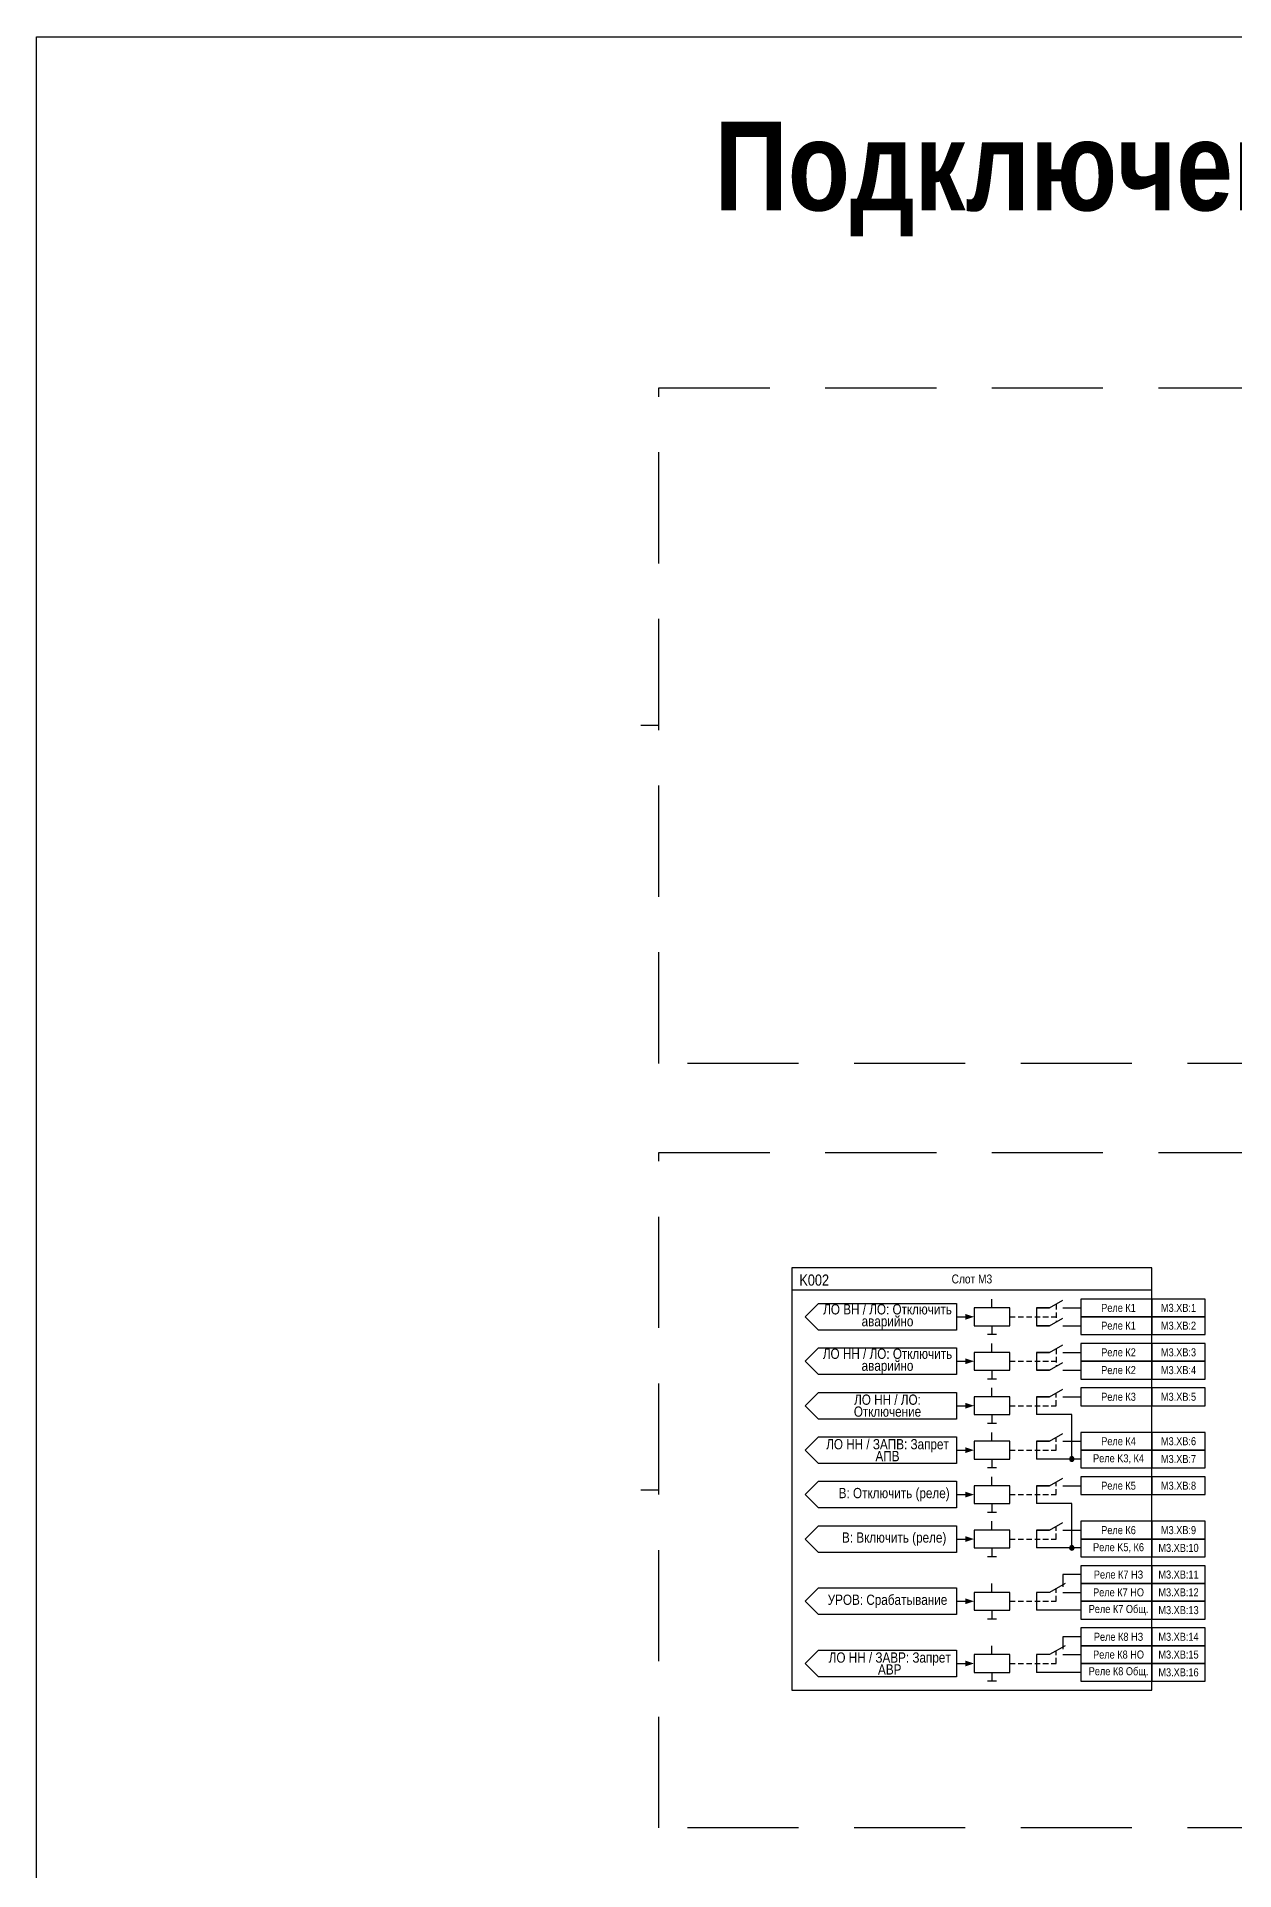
# Model space of a CAD drawing. Header units: millimetres. Extents: x 1491 to 6632, y -558 to 938.
# Drawn here: x 5169 to 5438.6, y 283.5 to 696 of the extents above; entities that cross this region are included whole.
import ezdxf
from ezdxf.enums import TextEntityAlignment as Align

# ---------------------------------------------------------------- set-up
doc = ezdxf.new("R2010")
doc.units = ezdxf.units.MM
doc.linetypes.add('штриховая2', pattern=[0.375, 0.25, -0.125])
doc.layers.add('_ОРЗ_0.3', color=7, linetype='Continuous', lineweight=30)
doc.layers.add('TEXT', color=7, linetype='Continuous', lineweight=25)
doc.layers.add('Основная', color=7, linetype='Continuous')
doc.styles.add('1.8_Gost_RD', font='ARIALN.TTF', dxfattribs={"height": 1.8})
doc.styles.add('2.5_Gost_RD', font='ARIALN.TTF', dxfattribs={"height": 2.5})
doc.styles.add('2.5_ISOCPEUR', font='isocpeur.ttf', dxfattribs={"width": 0.9, "height": 2.5})

# ---------------------------------------------------------------- blocks, each defined once
blk = doc.blocks.new('*U100')
at = {"layer": 'Основная', "color": 0}
blk.add_line((0, 0), (6, 3.43), dxfattribs=at)
blk = doc.blocks.new('*U191')
at = {"layer": 'Основная', "color": 0}
for p, q in [((-3, 0), (-9, 0)), ((9, 0), (3, 0))]:
    blk.add_line(p, q, dxfattribs=at)
at = {"layer": 'Основная', "ltscale": 0.25, "xscale": -1}
blk.add_blockref('*U100', (3, 0), dxfattribs=at)
at = {"layer": 'Основная', "style": '2.5_ISOCPEUR'}
for tag, p in [('ОУ', (-2, 10)), ('В1', (-14, 6)), ('В2', (-6, 4))]:
    blk.add_attdef(tag, text='', height=2.5, dxfattribs=at).set_placement(p, align=Align.MIDDLE_CENTER)
blk = doc.blocks.new('*U190')
at = {"layer": 'Основная', "color": 0}
for p, q in [((-3, 0), (-9, 0)), ((9, 0), (3, 0))]:
    blk.add_line(p, q, dxfattribs=at)
at = {"layer": 'Основная', "ltscale": 0.25, "xscale": -1}
blk.add_blockref('*U100', (3, 0), dxfattribs=at)
at = {"layer": 'Основная', "style": '2.5_ISOCPEUR'}
for tag, p in [('ОУ', (-2, 10)), ('В1', (-14, 6)), ('В2', (-6, 4))]:
    blk.add_attdef(tag, text='', height=2.5, dxfattribs=at).set_placement(p, align=Align.MIDDLE_CENTER)
blk = doc.blocks.new('Точка')
at = {"ltscale": 100}
h = blk.add_hatch(color=256, dxfattribs=at)
h.dxf.hatch_style = 1
edge = h.paths.add_edge_path()
edge.add_arc((0, 0), 0.5, 0, 360)
blk.add_circle((0, 0), 0.5, dxfattribs=at)
blk = doc.blocks.new('*U188')
at = {"layer": 'Основная', "color": 0}
for p, q in [((-3, 0), (-9, 0)), ((9, 0), (3, 0))]:
    blk.add_line(p, q, dxfattribs=at)
at = {"layer": 'Основная', "ltscale": 0.25, "xscale": -1}
blk.add_blockref('*U100', (3, 0), dxfattribs=at)
at = {"layer": 'Основная', "style": '2.5_ISOCPEUR'}
for tag, p in [('ОУ', (-2, 10)), ('В1', (-14, 6)), ('В2', (-6, 4))]:
    blk.add_attdef(tag, text='', height=2.5, dxfattribs=at).set_placement(p, align=Align.MIDDLE_CENTER)
blk = doc.blocks.new('*U189')
at = {"layer": 'Основная', "color": 0}
for p, q in [((-3, 0), (-9, 0)), ((9, 0), (3, 0))]:
    blk.add_line(p, q, dxfattribs=at)
at = {"layer": 'Основная', "ltscale": 0.25, "xscale": -1}
blk.add_blockref('*U100', (3, 0), dxfattribs=at)
at = {"layer": 'Основная', "style": '2.5_ISOCPEUR'}
for tag, p in [('ОУ', (-2, 10)), ('В1', (-14, 6)), ('В2', (-6, 4))]:
    blk.add_attdef(tag, text='', height=2.5, dxfattribs=at).set_placement(p, align=Align.MIDDLE_CENTER)
blk = doc.blocks.new('*U185')
at = {"layer": 'Основная', "color": 0}
for p, q in [((-3, 0), (-9, 0)), ((9, 0), (3, 0))]:
    blk.add_line(p, q, dxfattribs=at)
at = {"layer": 'Основная', "ltscale": 0.25, "xscale": -1}
blk.add_blockref('*U100', (3, 0), dxfattribs=at)
at = {"layer": 'Основная', "style": '2.5_ISOCPEUR'}
for tag, p in [('ОУ', (-2, 10)), ('В1', (-14, 6)), ('В2', (-6, 4))]:
    blk.add_attdef(tag, text='', height=2.5, dxfattribs=at).set_placement(p, align=Align.MIDDLE_CENTER)
blk = doc.blocks.new('*U186')
at = {"layer": 'Основная', "color": 0}
for p, q in [((-3, 0), (-9, 0)), ((9, 0), (3, 0))]:
    blk.add_line(p, q, dxfattribs=at)
at = {"layer": 'Основная', "ltscale": 0.25, "xscale": -1}
blk.add_blockref('*U100', (3, 0), dxfattribs=at)
at = {"layer": 'Основная', "style": '2.5_ISOCPEUR'}
for tag, p in [('ОУ', (-2, 10)), ('В1', (-14, 6)), ('В2', (-6, 4))]:
    blk.add_attdef(tag, text='', height=2.5, dxfattribs=at).set_placement(p, align=Align.MIDDLE_CENTER)
blk = doc.blocks.new('*U187')
at = {"layer": 'Основная', "color": 0}
for p, q in [((-3, 0), (-9, 0)), ((9, 0), (3, 0))]:
    blk.add_line(p, q, dxfattribs=at)
at = {"layer": 'Основная', "ltscale": 0.25, "xscale": -1}
blk.add_blockref('*U100', (3, 0), dxfattribs=at)
at = {"layer": 'Основная', "style": '2.5_ISOCPEUR'}
for tag, p in [('ОУ', (-2, 10)), ('В1', (-14, 6)), ('В2', (-6, 4))]:
    blk.add_attdef(tag, text='', height=2.5, dxfattribs=at).set_placement(p, align=Align.MIDDLE_CENTER)
blk = doc.blocks.new('*U182')
at = {"layer": 'Основная', "color": 0}
for p, q in [((-3, 0), (-9, 0)), ((9, 0), (3, 0))]:
    blk.add_line(p, q, dxfattribs=at)
at = {"layer": 'Основная', "ltscale": 0.25, "xscale": -1}
blk.add_blockref('*U100', (3, 0), dxfattribs=at)
at = {"layer": 'Основная', "style": '2.5_ISOCPEUR'}
for tag, p in [('ОУ', (-2, 10)), ('В1', (-14, 6)), ('В2', (-6, 4))]:
    blk.add_attdef(tag, text='', height=2.5, dxfattribs=at).set_placement(p, align=Align.MIDDLE_CENTER)
blk = doc.blocks.new('*U183')
at = {"ltscale": 0.25}
blk.add_line((0, 0), (3, 0), dxfattribs=at)
blk.add_lwpolyline([(2, 0, 1.3, 0, 0), (4, 0, 0, 0, 0)], format="xyseb", dxfattribs=at)
blk = doc.blocks.new('*U184')
at = {"ltscale": 0.25}
blk.add_line((0, 0), (3, 0), dxfattribs=at)
blk.add_lwpolyline([(2, 0, 1.3, 0, 0), (4, 0, 0, 0, 0)], format="xyseb", dxfattribs=at)
blk = doc.blocks.new('*U176')
at = {"ltscale": 0.25}
blk.add_line((0, 0), (3, 0), dxfattribs=at)
blk.add_lwpolyline([(2, 0, 1.3, 0, 0), (4, 0, 0, 0, 0)], format="xyseb", dxfattribs=at)
blk = doc.blocks.new('*U177')
at = {"ltscale": 0.25}
blk.add_line((0, 0), (3, 0), dxfattribs=at)
blk.add_lwpolyline([(2, 0, 1.3, 0, 0), (4, 0, 0, 0, 0)], format="xyseb", dxfattribs=at)
blk = doc.blocks.new('*U178')
at = {"ltscale": 0.25}
blk.add_line((0, 0), (3, 0), dxfattribs=at)
blk.add_lwpolyline([(2, 0, 1.3, 0, 0), (4, 0, 0, 0, 0)], format="xyseb", dxfattribs=at)
blk = doc.blocks.new('*U179')
at = {"ltscale": 0.25}
blk.add_line((0, 0), (3, 0), dxfattribs=at)
blk.add_lwpolyline([(2, 0, 1.3, 0, 0), (4, 0, 0, 0, 0)], format="xyseb", dxfattribs=at)
blk = doc.blocks.new('*U180')
at = {"ltscale": 0.25}
blk.add_line((0, 0), (3, 0), dxfattribs=at)
blk.add_lwpolyline([(2, 0, 1.3, 0, 0), (4, 0, 0, 0, 0)], format="xyseb", dxfattribs=at)
blk = doc.blocks.new('*U181')
at = {"ltscale": 0.25}
blk.add_line((0, 0), (3, 0), dxfattribs=at)
blk.add_lwpolyline([(2, 0, 1.3, 0, 0), (4, 0, 0, 0, 0)], format="xyseb", dxfattribs=at)

msp = doc.modelspace()

# ---------------------------------------------------------------- linework, layer by layer
at = {"ltscale": 100}
for p, q in [((5309, 541), (5305, 541)), ((5384, 410), (5384, 412)), ((5397, 410), (5394, 410)), ((5403, 410), (5404, 410)), ((5384, 406), (5384, 404)), ((5397, 406), (5394, 406)), ((5403, 406), (5404, 406)), ((5385, 404), (5383, 404)), ((5384, 400), (5384, 402)), ((5397, 400), (5394, 400)), ((5403, 400), (5404, 400)), ((5385, 394), (5383, 394)), ((5384, 396), (5384, 394)), ((5384, 390), (5384, 392)), ((5397, 396), (5394, 396)), ((5403, 396), (5404, 396)), ((5397, 390), (5394, 390)), ((5403, 390), (5404, 390)), ((5385, 384), (5383, 384)), ((5384, 386), (5384, 384)), ((5402, 386), (5394, 386)), ((5384, 380), (5384, 382)), ((5397, 380), (5394, 380)), ((5403, 380), (5404, 380)), ((5384, 376), (5384, 374)), ((5404, 376), (5394, 376)), ((5385, 374), (5383, 374)), ((5384, 370), (5384, 372)), ((5309, 369), (5305, 369)), ((5397, 370), (5394, 370)), ((5403, 370), (5404, 370)), ((5385, 364), (5383, 364)), ((5384, 366), (5384, 364)), ((5402, 366), (5394, 366)), ((5384, 360), (5384, 362)), ((5397, 360), (5394, 360)), ((5403, 360), (5404, 360)), ((5384, 356), (5384, 354)), ((5404, 356), (5394, 356)), ((5385, 354), (5383, 354)), ((5384, 346), (5384, 348)), ((5397, 346), (5394, 346)), ((5400, 346), (5404, 346)), ((5385, 340), (5383, 340)), ((5384, 342), (5384, 340)), ((5404, 342), (5394, 342)), ((5384, 332), (5384, 334)), ((5397, 332), (5394, 332)), ((5400, 332), (5404, 332)), ((5385, 326), (5383, 326)), ((5384, 328), (5384, 326)), ((5404, 328), (5394, 328))]:
    msp.add_line(p, q, dxfattribs=at)
for points in [[(5169, 696), (6159, 696), (6159, -251), (5169, -251)], [(5388, 410), (5380, 410), (5380, 406), (5388, 406)], [(5420, 412), (5404, 412), (5404, 408), (5420, 408)], [(5432, 412), (5420, 412), (5420, 408), (5432, 408)], [(5420, 408), (5404, 408), (5404, 404), (5420, 404)], [(5432, 408), (5420, 408), (5420, 404), (5432, 404)], [(5420, 402), (5404, 402), (5404, 398), (5420, 398)], [(5432, 402), (5420, 402), (5420, 398), (5432, 398)], [(5388, 400), (5380, 400), (5380, 396), (5388, 396)], [(5420, 398), (5404, 398), (5404, 394), (5420, 394)], [(5432, 398), (5420, 398), (5420, 394), (5432, 394)], [(5420, 392), (5404, 392), (5404, 388), (5420, 388)], [(5432, 392), (5420, 392), (5420, 388), (5432, 388)], [(5388, 390), (5380, 390), (5380, 386), (5388, 386)], [(5388, 380), (5380, 380), (5380, 376), (5388, 376)], [(5420, 382), (5404, 382), (5404, 378), (5420, 378)], [(5432, 382), (5420, 382), (5420, 378), (5432, 378)], [(5420, 378), (5404, 378), (5404, 374), (5420, 374)], [(5432, 378), (5420, 378), (5420, 374), (5432, 374)], [(5420, 372), (5404, 372), (5404, 368), (5420, 368)], [(5432, 372), (5420, 372), (5420, 368), (5432, 368)], [(5388, 370), (5380, 370), (5380, 366), (5388, 366)], [(5388, 360), (5380, 360), (5380, 356), (5388, 356)], [(5420, 362), (5404, 362), (5404, 358), (5420, 358)], [(5432, 362), (5420, 362), (5420, 358), (5432, 358)], [(5420, 358), (5404, 358), (5404, 354), (5420, 354)], [(5432, 358), (5420, 358), (5420, 354), (5432, 354)], [(5420, 352), (5404, 352), (5404, 348), (5420, 348)], [(5432, 352), (5420, 352), (5420, 348), (5432, 348)], [(5345, 347), (5376, 347), (5376, 341), (5345, 341), (5342, 344)], [(5420, 348), (5404, 348), (5404, 344), (5420, 344)], [(5432, 348), (5420, 348), (5420, 344), (5432, 344)], [(5388, 346), (5380, 346), (5380, 342), (5388, 342)], [(5420, 344), (5404, 344), (5404, 340), (5420, 340)], [(5432, 344), (5420, 344), (5420, 340), (5432, 340)], [(5420, 338), (5404, 338), (5404, 334), (5420, 334)], [(5432, 338), (5420, 338), (5420, 334), (5432, 334)], [(5388, 332), (5380, 332), (5380, 328), (5388, 328)], [(5420, 334), (5404, 334), (5404, 330), (5420, 330)], [(5432, 334), (5420, 334), (5420, 330), (5432, 330)], [(5420, 330), (5404, 330), (5404, 326), (5420, 326)], [(5432, 330), (5420, 330), (5420, 326), (5432, 326)]]:
    msp.add_lwpolyline(points, close=True, dxfattribs=at)
at = {"color": 6, "linetype": 'штриховая2', "ltscale": 100}
for points in [[(5309, 617), (5678, 617), (5678, 465), (5309, 465)], [(5309, 445), (5678, 445), (5678, 293), (5309, 293)]]:
    msp.add_lwpolyline(points, close=True, dxfattribs=at)
at = {"ltscale": 100}
for points in [[(5420, 414), (5339, 414)], [(5394, 410), (5394, 406)], [(5394, 400), (5394, 396)], [(5394, 390), (5394, 386)], [(5402, 376), (5402, 386)], [(5394, 380), (5394, 376)], [(5394, 370), (5394, 366)], [(5402, 356), (5402, 366)], [(5394, 360), (5394, 356)], [(5400.5, 348), (5397, 346)], [(5404, 350), (5400, 350), (5400, 347.25)], [(5394, 346), (5394, 342)], [(5404, 336), (5400, 336), (5400, 333.25)], [(5394, 332), (5394, 328)], [(5400.5, 334), (5397, 332)]]:
    msp.add_lwpolyline(points, dxfattribs=at)
at = {"linetype": 'штриховая2', "ltscale": 5}
for points in [[(5398.5, 410.86), (5398.5, 406.86)], [(5388, 408), (5398.5, 408)], [(5398.5, 400.86), (5398.5, 396.86)], [(5388, 398), (5398.5, 398)], [(5388, 388), (5398.5, 388), (5398.5, 390.86)], [(5388, 378), (5398.5, 378), (5398.5, 380.86)], [(5388, 368), (5398.5, 368), (5398.5, 370.86)], [(5388, 358), (5398.5, 358), (5398.5, 360.86)], [(5388, 344), (5398.5, 344), (5398.5, 346.86)], [(5388, 330), (5398.5, 330), (5398.5, 332.86)]]:
    msp.add_lwpolyline(points, dxfattribs=at)
at = {"layer": '_ОРЗ_0.3', "ltscale": 100}
msp.add_lwpolyline([(5420, 419), (5339, 419), (5339, 324), (5420, 324)], close=True, dxfattribs=at)
at = {"layer": 'Основная', "ltscale": 100}
for points in [[(5376, 411), (5376, 405), (5345, 405), (5342, 408), (5345, 411)], [(5376, 401), (5376, 395), (5345, 395), (5342, 398), (5345, 401)], [(5376, 391), (5376, 385), (5345, 385), (5342, 388), (5345, 391)], [(5376, 381), (5376, 375), (5345, 375), (5342, 378), (5345, 381)], [(5376, 371), (5376, 365), (5345, 365), (5342, 368), (5345, 371)], [(5376, 361), (5376, 355), (5345, 355), (5342, 358), (5345, 361)], [(5376, 333), (5376, 327), (5345, 327), (5342, 330), (5345, 333)]]:
    msp.add_lwpolyline(points, close=True, dxfattribs=at)

# ---------------------------------------------------------------- block references
at = {"ltscale": 0.35}
for name, p in [('*U183', (5376, 408)), ('*U184', (5376, 398)), ('*U176', (5376, 388)), ('*U177', (5376, 378)), ('*U178', (5376, 368)), ('*U179', (5376, 358)), ('*U180', (5376, 344)), ('*U181', (5376, 330))]:
    msp.add_blockref(name, p, dxfattribs=at)
at = {"ltscale": 100, "xscale": -1}
for p in [(5402, 376), (5402, 356)]:
    msp.add_blockref('Точка', p, dxfattribs=at)
at = {"layer": 'Основная', "ltscale": 0.25, "xscale": -0.5, "yscale": 0.5, "zscale": 0.5}
for name, p in [('*U187', (5398.5, 410)), ('*U182', (5398.5, 406)), ('*U185', (5398.5, 400)), ('*U186', (5398.5, 396)), ('*U189', (5398.5, 390)), ('*U188', (5398.5, 380)), ('*U190', (5398.5, 370)), ('*U191', (5398.5, 360))]:
    msp.add_blockref(name, p, dxfattribs=at)

# ---------------------------------------------------------------- texts
at = {"ltscale": 100, "attachment_point": 5}
for s, insert, char_height, width, style in [('{\\fArial Narrow|b1|i0|c204|p34;Подключение вх/вых для РЭ}', (5487, 664), 20, 1350, '2.5_Gost_RD'), ('K002', (5344, 416.25), 2.5, 10, '2.5_Gost_RD'), ('Слот М3', (5379.5, 416.5), 2, 81, '1.8_Gost_RD'), ('\\pxi0.55556,qc;Реле К1', (5412, 410), 1.8, 16, '1.8_Gost_RD'), ('М3.XB:1', (5426, 410), 1.8, 12, '1.8_Gost_RD'), ('\\pxi0.55556,qc;Реле К1', (5412, 406), 1.8, 16, '1.8_Gost_RD'), ('М3.XB:2', (5426, 406), 1.8, 12, '1.8_Gost_RD'), ('\\pxi0.55556,qc;Реле К2', (5412, 400), 1.8, 16, '1.8_Gost_RD'), ('М3.XB:3', (5426, 400), 1.8, 12, '1.8_Gost_RD'), ('\\pxi0.55556,qc;Реле К2', (5412, 396), 1.8, 16, '1.8_Gost_RD'), ('М3.XB:4', (5426, 396), 1.8, 12, '1.8_Gost_RD'), ('\\pxi0.55556,qc;Реле К3', (5412, 390), 1.8, 16, '1.8_Gost_RD'), ('М3.XB:5', (5426, 390), 1.8, 12, '1.8_Gost_RD'), ('\\pxi0.55556,qc;Реле К4', (5412, 380), 1.8, 16, '1.8_Gost_RD'), ('М3.XB:6', (5426, 380), 1.8, 12, '1.8_Gost_RD'), ('\\pxi0.55556,qc;Реле K3, К4', (5412, 376), 1.8, 16, '1.8_Gost_RD'), ('М3.XB:7', (5426, 376), 1.8, 12, '1.8_Gost_RD'), ('\\pxsm0.7;В: Отключить (реле)', (5362, 368), 2.3, 28, '2.5_Gost_RD'), ('\\pxi0.55556,qc;Реле К5', (5412, 370), 1.8, 16, '1.8_Gost_RD'), ('М3.XB:8', (5426, 370), 1.8, 12, '1.8_Gost_RD'), ('\\pxsm0.7;В: Включить (реле)', (5362, 358), 2.3, 28, '2.5_Gost_RD'), ('\\pxi0.55556,qc;Реле К6', (5412, 360), 1.8, 16, '1.8_Gost_RD'), ('М3.XB:9', (5426, 360), 1.8, 12, '1.8_Gost_RD'), ('\\pxi0.55556,qc;Реле K5, К6', (5412, 356), 1.8, 16, '1.8_Gost_RD'), ('М3.XB:10', (5426, 356), 1.8, 12, '1.8_Gost_RD'), ('\\pxi0.55556,qc;Реле К7 НЗ', (5412, 350), 1.8, 16, '1.8_Gost_RD'), ('М3.XB:11', (5426, 350), 1.8, 12, '1.8_Gost_RD'), ('\\pxi0.55556,qc;Реле К7 НО', (5412, 346), 1.8, 16, '1.8_Gost_RD'), ('М3.XB:12', (5426, 346), 1.8, 12, '1.8_Gost_RD'), ('\\pxi0.55556,qc;Реле К7 Общ.', (5412, 342), 1.8, 16, '1.8_Gost_RD'), ('М3.XB:13', (5426, 342), 1.8, 12, '1.8_Gost_RD'), ('\\pxi0.55556,qc;Реле К8 НЗ', (5412, 336), 1.8, 16, '1.8_Gost_RD'), ('М3.XB:14', (5426, 336), 1.8, 12, '1.8_Gost_RD'), ('\\pxi0.55556,qc;Реле К8 НО', (5412, 332), 1.8, 16, '1.8_Gost_RD'), ('М3.XB:15', (5426, 332), 1.8, 12, '1.8_Gost_RD'), ('\\pxi0.55556,qc;Реле К8 Общ.', (5412, 328), 1.8, 16, '1.8_Gost_RD'), ('М3.XB:16', (5426, 328), 1.8, 12, '1.8_Gost_RD')]:
    msp.add_mtext(s, dxfattribs=dict(at, insert=insert, char_height=char_height, width=width, style=style))
at = {"color": 0, "ltscale": 100, "insert": (5360.5, 344), "char_height": 2.3, "width": 31, "attachment_point": 5, "style": '2.5_Gost_RD'}
msp.add_mtext('{\\C256;УРОВ: Срабатывание}', dxfattribs=at)
at = {"layer": 'TEXT', "ltscale": 100, "char_height": 2.3, "attachment_point": 5, "style": '2.5_Gost_RD'}
for s, insert, width in [('\\pxsm0.7;ЛО ВН / ЛО: Отключить аварийно', (5360.5, 408), 32.7284), ('\\pxsm0.7;ЛО НН / ЛО: Отключить аварийно', (5360.5, 398), 32.7284), ('\\pxsm0.7;ЛО НН / ЛО: Отключение', (5360.5, 388), 28.2882), ('\\pxsm0.7;ЛО НН / ЗАПВ: Запрет АПВ', (5360.5, 378), 31), ('\\pxsm0.7;ЛО НН / ЗАВР: Запрет АВР', (5361, 330), 28)]:
    msp.add_mtext(s, dxfattribs=dict(at, insert=insert, width=width))

doc.saveas('drawing.dxf')
